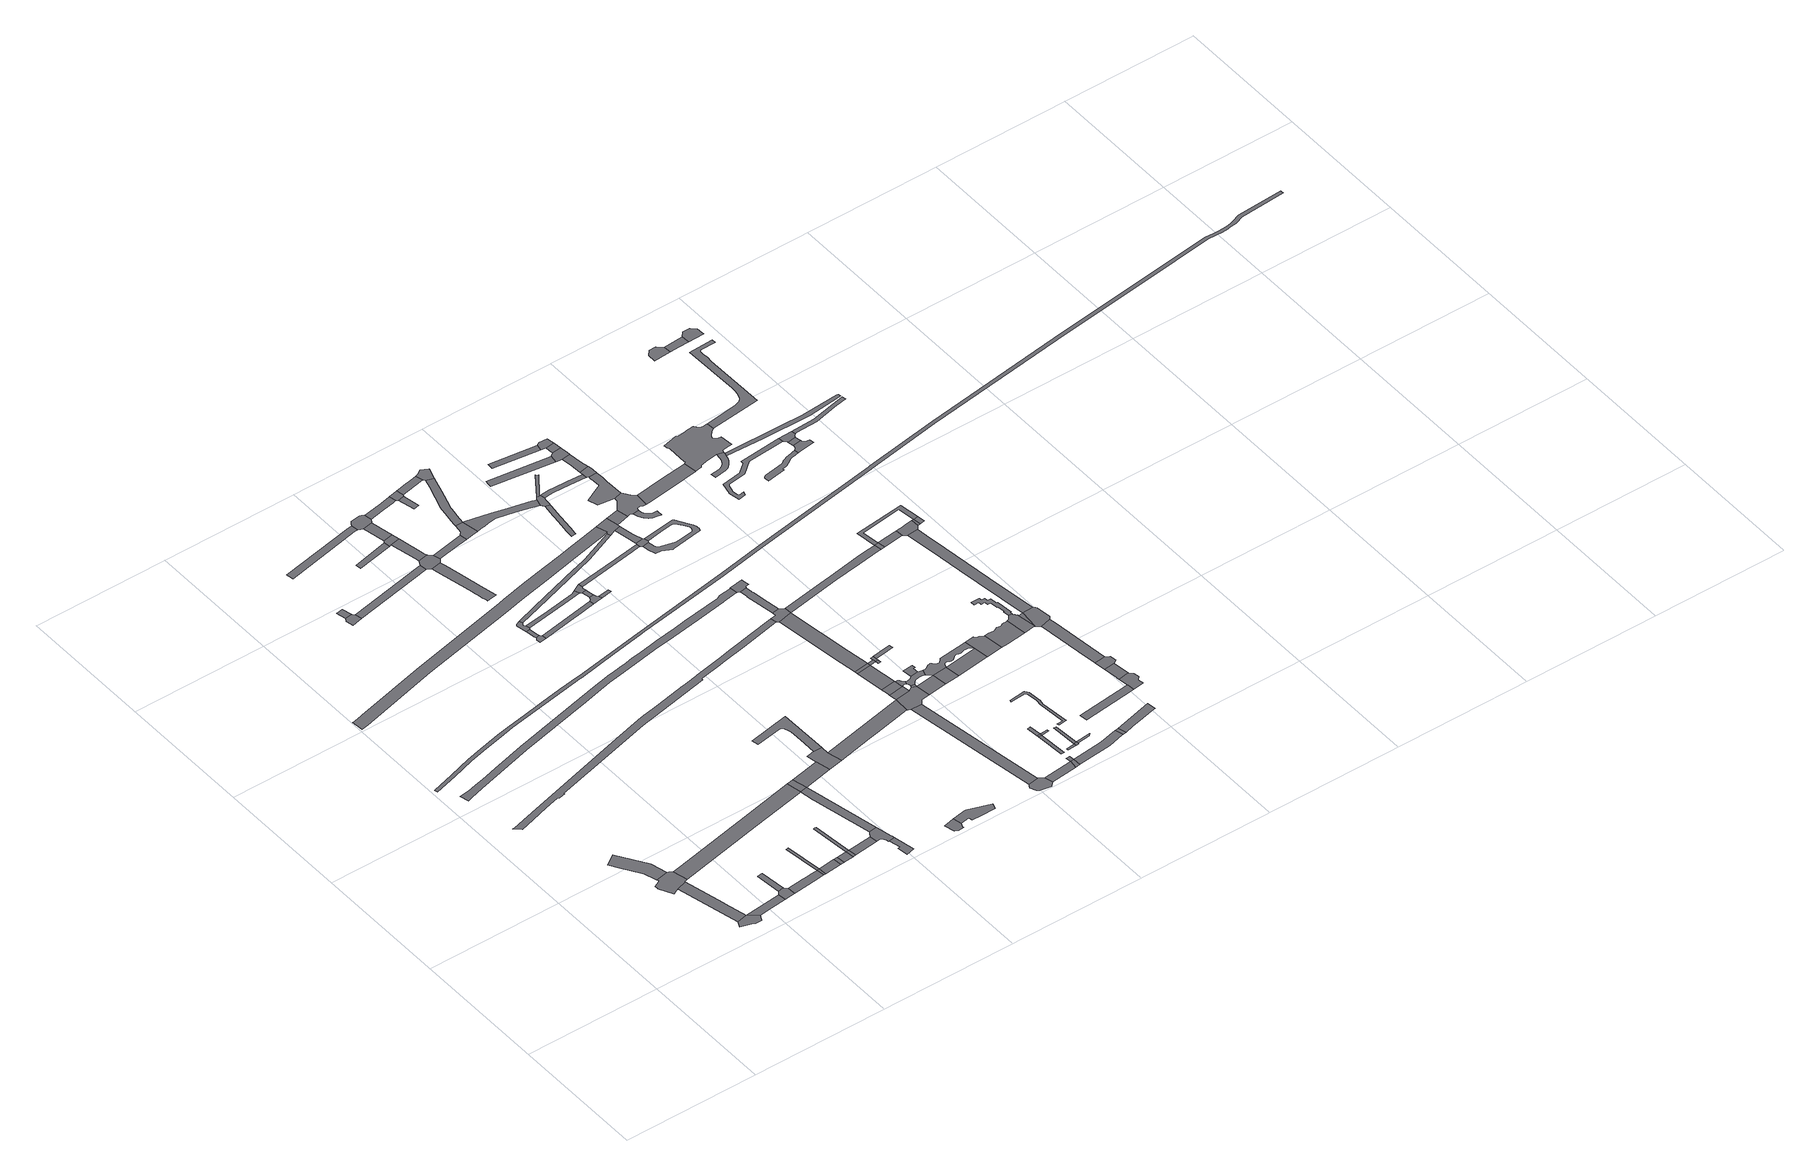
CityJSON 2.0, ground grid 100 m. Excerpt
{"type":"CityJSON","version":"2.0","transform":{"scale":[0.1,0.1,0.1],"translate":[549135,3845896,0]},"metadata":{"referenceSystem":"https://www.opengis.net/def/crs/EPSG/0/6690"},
"CityObjects":{
"road1":{"type":"Road","attributes":{"RoadStructureAttribute.sectionType":"1"},"geometry":[{"type":"MultiSurface","lod":"1","boundaries":[[[0,1,2,3,4,5,6]]]}]},
"road2":{"type":"Road","geometry":[{"type":"MultiSurface","lod":"1","boundaries":[[[7,8,6,5,9,10,11,12,13,14,15,16,17,18,19,20]]]}]},
"road3":{"type":"Road","geometry":[{"type":"MultiSurface","lod":"1","boundaries":[[[21,22,23,24,25,26,27,28,29]]]}]},
"road4":{"type":"Road","attributes":{"RoadStructureAttribute.sectionType":"1"},"geometry":[{"type":"MultiSurface","lod":"1","boundaries":[[[30,31,16,15,22,21]]]}]},
"road5":{"type":"Road","attributes":{"RoadStructureAttribute.sectionType":"1"},"geometry":[{"type":"MultiSurface","lod":"1","boundaries":[[[32,21,29,33,34]]]}]},
"road6":{"type":"Road","geometry":[{"type":"MultiSurface","lod":"1","boundaries":[[[35,36,32,34,37,38]]]}]},
"road7":{"type":"Road","geometry":[{"type":"MultiSurface","lod":"1","boundaries":[[[39,40,41,36,35]]]}]},
"road8":{"type":"Road","attributes":{"RoadStructureAttribute.sectionType":"1"},"geometry":[{"type":"MultiSurface","lod":"1","boundaries":[[[42,43,44,45,46,38,37,47,48]]]}]},
"road9":{"type":"Road","attributes":{"RoadStructureAttribute.sectionType":"1"},"geometry":[{"type":"MultiSurface","lod":"1","boundaries":[[[49,50,51,20,19,52,53,54]]]}]},
"road10":{"type":"Road","geometry":[{"type":"MultiSurface","lod":"1","boundaries":[[[55,42,48,56]]]}]},
"road11":{"type":"Road","attributes":{"RoadStructureAttribute.sectionType":"1"},"geometry":[{"type":"MultiSurface","lod":"1","boundaries":[[[57,58,59,42,55]]]}]},
"road12":{"type":"Road","attributes":{"RoadStructureAttribute.sectionType":"1"},"geometry":[{"type":"MultiSurface","lod":"1","boundaries":[[[60,55,56,61]]]}]},
"road13":{"type":"Road","geometry":[{"type":"MultiSurface","lod":"1","boundaries":[[[62,60,61,63]]]}]},
"road14":{"type":"Road","attributes":{"RoadStructureAttribute.sectionType":"1"},"geometry":[{"type":"MultiSurface","lod":"1","boundaries":[[[64,65,62,63,66,67]]]}]},
"road15":{"type":"Road","geometry":[{"type":"MultiSurface","lod":"1","boundaries":[[[68,69,70,71,72,73]]]}]},
"road16":{"type":"Road","attributes":{"RoadStructureAttribute.sectionType":"1"},"geometry":[{"type":"MultiSurface","lod":"1","boundaries":[[[74,75,69,68]]]}]},
"road17":{"type":"Road","geometry":[{"type":"MultiSurface","lod":"1","boundaries":[[[76,64,67,77]]]}]},
"road18":{"type":"Road","attributes":{"RoadStructureAttribute.sectionType":"1"},"geometry":[{"type":"MultiSurface","lod":"1","boundaries":[[[78,79,80,64,76]]]}]},
"road19":{"type":"Road","attributes":{"RoadStructureAttribute.sectionType":"1"},"geometry":[{"type":"MultiSurface","lod":"1","boundaries":[[[81,76,77,82]]]}]},
"road20":{"type":"Road","attributes":{"RoadStructureAttribute.sectionType":"1"},"geometry":[{"type":"MultiSurface","lod":"1","boundaries":[[[83,84,85,86,87,88,89,90,91,92,93,94,95,96,97,98,99,100,101,102,103,104,105,106,107,108,109,110,111,112,113,114,115,116,117,118,119,120,121,122]]]}]},
"road21":{"type":"Road","geometry":[{"type":"MultiSurface","lod":"1","boundaries":[[[123,124,125,126,127,128,81,82,129,130,131,132,133,134,135,136,137]]]}]},
"road22":{"type":"Road","attributes":{"RoadStructureAttribute.sectionType":"1"},"geometry":[{"type":"MultiSurface","lod":"1","boundaries":[[[137,136,138,139,140,141]]]}]},
"road23":{"type":"Road","attributes":{"RoadStructureAttribute.sectionType":"1"},"geometry":[{"type":"MultiSurface","lod":"1","boundaries":[[[142,143,144,145,146,147,148,149,150,151,152,153,154,155,156,157,158,159,160,161,162,163,164,165,166,167,168,169,170,171,172,173,174,175,176,177,178,179,180,181,182,183]]]}]},
"road24":{"type":"Road","attributes":{"RoadStructureAttribute.sectionType":"1"},"geometry":[{"type":"MultiSurface","lod":"1","boundaries":[[[184,54,185,186,126,125]]]}]},
"road25":{"type":"Road","attributes":{"RoadStructureAttribute.sectionType":"1"},"geometry":[{"type":"MultiSurface","lod":"1","boundaries":[[[187,73,72,188]]]}]},
"road26":{"type":"Road","geometry":[{"type":"MultiSurface","lod":"1","boundaries":[[[189,49,54,184]]]}]},
"road27":{"type":"Road","attributes":{"RoadStructureAttribute.sectionType":"1"},"geometry":[{"type":"MultiSurface","lod":"1","boundaries":[[[190,191,192,193,194,195]]]}]},
"road28":{"type":"Road","attributes":{"RoadStructureAttribute.sectionType":"1"},"geometry":[{"type":"MultiSurface","lod":"1","boundaries":[[[196,197,198,199,200,201,202,203,204,205,206,207,208,209,210,211,212,213,214,215,216,217,218]]]}]},
"road29":{"type":"Road","attributes":{"RoadStructureAttribute.sectionType":"1"},"geometry":[{"type":"MultiSurface","lod":"1","boundaries":[[[219,189,184,220]]]}]},
"road30":{"type":"Road","geometry":[{"type":"MultiSurface","lod":"1","boundaries":[[[221,222,223,224,225,226]]]}]},
"road31":{"type":"Road","attributes":{"RoadStructureAttribute.sectionType":"1"},"geometry":[{"type":"MultiSurface","lod":"1","boundaries":[[[227,228,229,230,222,221]]]}]},
"road32":{"type":"Road","attributes":{"RoadStructureAttribute.sectionType":"1"},"geometry":[{"type":"MultiSurface","lod":"1","boundaries":[[[231,232,233,234]]]}]},
"road33":{"type":"Road","geometry":[{"type":"MultiSurface","lod":"1","boundaries":[[[235,236,237,229,228,238,239,240,241,242]]]}]},
"road34":{"type":"Road","geometry":[{"type":"MultiSurface","lod":"1","boundaries":[[[243,244,245,246,247,248,249,250,251]]]}]},
"road35":{"type":"Road","attributes":{"RoadStructureAttribute.sectionType":"1"},"geometry":[{"type":"MultiSurface","lod":"1","boundaries":[[[252,253,254,255,256,257,258,259,260,261,262]]]}]},
"road36":{"type":"Road","geometry":[{"type":"MultiSurface","lod":"1","boundaries":[[[262,261,263,219,220,264,265]]]}]},
"road37":{"type":"Road","attributes":{"RoadStructureAttribute.sectionType":"1"},"geometry":[{"type":"MultiSurface","lod":"1","boundaries":[[[266,267,268,269,270,271,272,273,274,275,276,277,278,279,280,281,282,283,284,285]]]}]},
"road38":{"type":"Road","geometry":[{"type":"MultiSurface","lod":"1","boundaries":[[[286,287,187,188,288,289,285,284,290,291,292,293]]]}]},
"road39":{"type":"Road","attributes":{"RoadStructureAttribute.sectionType":"1"},"geometry":[{"type":"MultiSurface","lod":"1","boundaries":[[[294,295,296,297,298,287,286]]]}]},
"road40":{"type":"Road","geometry":[{"type":"MultiSurface","lod":"1","boundaries":[[[299,300,231,234,297,296]]]}]},
"road41":{"type":"Road","attributes":{"RoadStructureAttribute.sectionType":"1"},"geometry":[{"type":"MultiSurface","lod":"1","boundaries":[[[301,302,300,299]]]}]},
"road42":{"type":"Road","geometry":[{"type":"MultiSurface","lod":"1","boundaries":[[[303,304,305,306,307,308,190,195,302,301,309,310]]]}]},
"road43":{"type":"Road","attributes":{"RoadStructureAttribute.sectionType":"1"},"geometry":[{"type":"MultiSurface","lod":"1","boundaries":[[[311,312,226,225,313,314,315]]]}]},
"road44":{"type":"Road","attributes":{"RoadStructureAttribute.sectionType":"1"},"geometry":[{"type":"MultiSurface","lod":"1","boundaries":[[[316,317,243,251,318,319,320,321,322,323]]]}]},
"road45":{"type":"Road","attributes":{"RoadStructureAttribute.sectionType":"1"},"geometry":[{"type":"MultiSurface","lod":"1","boundaries":[[[324,325,326,239,238,327,328,329]]]}]},
"road46":{"type":"Road","attributes":{"RoadStructureAttribute.sectionType":"1"},"geometry":[{"type":"MultiSurface","lod":"1","boundaries":[[[330,331,332,293,292,333,334,335]]]}]},
"road47":{"type":"Road","attributes":{"RoadStructureAttribute.sectionType":"1"},"geometry":[{"type":"MultiSurface","lod":"1","boundaries":[[[336,337,310,309,338,339,340]]]}]},
"road48":{"type":"Road","attributes":{"RoadStructureAttribute.sectionType":"1"},"geometry":[{"type":"MultiSurface","lod":"1","boundaries":[[[341,265,264,342,343,344]]]}]},
"road49":{"type":"Road","geometry":[{"type":"MultiSurface","lod":"1","boundaries":[[[345,346,347,348,311,315,349,350]]]}]},
"road50":{"type":"Road","geometry":[{"type":"MultiSurface","lod":"1","boundaries":[[[351,352,324,329,353,354,355,356]]]}]},
"road51":{"type":"Road","attributes":{"RoadStructureAttribute.sectionType":"1"},"geometry":[{"type":"MultiSurface","lod":"1","boundaries":[[[357,354,353,358,347,346]]]}]},
"road52":{"type":"Road","attributes":{"RoadStructureAttribute.sectionType":"1"},"geometry":[{"type":"MultiSurface","lod":"1","boundaries":[[[359,360,361,362,363,235,242,364,365,366,367,368]]]}]},
"road53":{"type":"Road","geometry":[{"type":"MultiSurface","lod":"1","boundaries":[[[369,370,330,335,371,372,373,374]]]}]},
"road54":{"type":"Road","geometry":[{"type":"MultiSurface","lod":"1","boundaries":[[[375,376,377,378]]]}]},
"road55":{"type":"Road","geometry":[{"type":"MultiSurface","lod":"1","boundaries":[[[379,380,381,336,340,378,377,382]]]}]},
"road56":{"type":"Road","geometry":[{"type":"MultiSurface","lod":"1","boundaries":[[[383,384,350,349]]]}]},
"road57":{"type":"Road","attributes":{"RoadStructureAttribute.sectionType":"1"},"geometry":[{"type":"MultiSurface","lod":"1","boundaries":[[[385,386,387,388,379,382,389,390]]]}]},
"road58":{"type":"Road","attributes":{"RoadStructureAttribute.sectionType":"1"},"geometry":[{"type":"MultiSurface","lod":"1","boundaries":[[[391,392,393,394,395,396,397,369,374,398,399,400,401,402,403,404,405,406]]]}]},
"road59":{"type":"Road","geometry":[{"type":"MultiSurface","lod":"1","boundaries":[[[407,408,409,410,411,412,413,414,415,416,417,418,419]]]}]},
"road60":{"type":"Road","attributes":{"RoadStructureAttribute.sectionType":"1"},"geometry":[{"type":"MultiSurface","lod":"1","boundaries":[[[420,421,410,409,422]]]}]},
"road61":{"type":"Road","attributes":{"RoadStructureAttribute.sectionType":"1"},"geometry":[{"type":"MultiSurface","lod":"1","boundaries":[[[423,424,351,356,425,426]]]}]},
"road62":{"type":"Road","attributes":{"RoadStructureAttribute.sectionType":"1"},"geometry":[{"type":"MultiSurface","lod":"1","boundaries":[[[427,428,429,430,431,432,433,434,374,373,435,436,437,438,439,440,441,442]]]}]},
"road63":{"type":"Road","geometry":[{"type":"MultiSurface","lod":"1","boundaries":[[[443,444,385,390,391,406,445]]]}]},
"road64":{"type":"Road","attributes":{"RoadStructureAttribute.sectionType":"1"},"geometry":[{"type":"MultiSurface","lod":"1","boundaries":[[[446,419,418,447]]]}]},
"road65":{"type":"Road","attributes":{"RoadStructureAttribute.sectionType":"1"},"geometry":[{"type":"MultiSurface","lod":"1","boundaries":[[[448,449,450,451,452]]]}]},
"road66":{"type":"Road","geometry":[{"type":"MultiSurface","lod":"1","boundaries":[[[453,454,455,449,448,456]]]}]},
"road67":{"type":"Road","geometry":[{"type":"MultiSurface","lod":"1","boundaries":[[[457,458,459,452,451,341,344,460,420,422,461,462,463,464,465]]]}]},
"road68":{"type":"Road","attributes":{"RoadStructureAttribute.sectionType":"1"},"geometry":[{"type":"MultiSurface","lod":"1","boundaries":[[[466,467,468,454,453]]]}]},
"road69":{"type":"Road","geometry":[{"type":"MultiSurface","lod":"1","boundaries":[[[469,470,467,466]]]}]},
"road70":{"type":"Road","attributes":{"RoadStructureAttribute.sectionType":"1"},"geometry":[{"type":"MultiSurface","lod":"1","boundaries":[[[471,472,473,474,475,476,477,478,479,480,481,482,483,484,485]]]}]},
"road71":{"type":"Road","geometry":[{"type":"MultiSurface","lod":"1","boundaries":[[[486,487,488,489,490,491,492,453,456,493,494,495,496,497]]]}]},
"road72":{"type":"Road","geometry":[{"type":"MultiSurface","lod":"1","boundaries":[[[498,499,500,457,465,501,502]]]}]},
"road73":{"type":"Road","attributes":{"RoadStructureAttribute.sectionType":"1"},"geometry":[{"type":"MultiSurface","lod":"1","boundaries":[[[503,504,505,506,507,508,470,469]]]}]},
"road74":{"type":"Road","geometry":[{"type":"MultiSurface","lod":"1","boundaries":[[[509,446,447,510]]]}]},
"road75":{"type":"Road","attributes":{"RoadStructureAttribute.sectionType":"1"},"geometry":[{"type":"MultiSurface","lod":"1","boundaries":[[[511,512,446,509]]]}]},
"road76":{"type":"Road","geometry":[{"type":"MultiSurface","lod":"1","boundaries":[[[513,469,466,514,515]]]}]},
"road77":{"type":"Road","geometry":[{"type":"MultiSurface","lod":"1","boundaries":[[[516,517,442,441,518,519,471,485,520,521,522,523,524,525,526,527]]]}]},
"road78":{"type":"Road","geometry":[{"type":"MultiSurface","lod":"1","boundaries":[[[528,529,530,83,122,505,504,531]]]}]},
"road79":{"type":"Road","geometry":[{"type":"MultiSurface","lod":"1","boundaries":[[[532,533,534,515]]]}]},
"road80":{"type":"Road","attributes":{"RoadStructureAttribute.sectionType":"1"},"geometry":[{"type":"MultiSurface","lod":"1","boundaries":[[[535,536,537,538]]]}]},
"road81":{"type":"Road","geometry":[{"type":"MultiSurface","lod":"1","boundaries":[[[539,540,513,515,534,541]]]}]},
"road82":{"type":"Road","geometry":[{"type":"MultiSurface","lod":"1","boundaries":[[[542,543,544,545,546,547,548,549,550,497,496,551,552,553,554,555,556,498,502,557,558,559,560,561,562,563,564,565,566,567,568,569,570]]]}]},
"road83":{"type":"Road","attributes":{"RoadStructureAttribute.sectionType":"1"},"geometry":[{"type":"MultiSurface","lod":"1","boundaries":[[[571,572,465,464,573]]]}]},
"road84":{"type":"Road","geometry":[{"type":"MultiSurface","lod":"1","boundaries":[[[574,575,538,537]]]}]},
"road85":{"type":"Road","attributes":{"RoadStructureAttribute.sectionType":"1"},"geometry":[{"type":"MultiSurface","lod":"1","boundaries":[[[576,577,578,579,580,581,582,583,529,528]]]}]},
"road86":{"type":"Road","geometry":[{"type":"MultiSurface","lod":"1","boundaries":[[[584,196,218,359,368,585,586,587]]]}]},
"road87":{"type":"Road","geometry":[{"type":"MultiSurface","lod":"1","boundaries":[[[588,589,423,426,590,591,592,593]]]}]},
"road88":{"type":"Road","attributes":{"RoadStructureAttribute.sectionType":"1"},"geometry":[{"type":"MultiSurface","lod":"1","boundaries":[[[594,595,575,574]]]}]},
"road89":{"type":"Road","geometry":[{"type":"MultiSurface","lod":"1","boundaries":[[[596,597,598,599,544,543]]]}]},
"road90":{"type":"Road","attributes":{"RoadStructureAttribute.sectionType":"1"},"geometry":[{"type":"MultiSurface","lod":"1","boundaries":[[[600,586,585,601,589,588]]]}]},
"road91":{"type":"Road","geometry":[{"type":"MultiSurface","lod":"1","boundaries":[[[602,603,604,605]]]}]},
"road92":{"type":"Road","geometry":[{"type":"MultiSurface","lod":"1","boundaries":[[[606,607,142,183,608,609,581,580,610,611,612]]]}]},
"road93":{"type":"Road","geometry":[{"type":"MultiSurface","lod":"1","boundaries":[[[613,614,574,537]]]}]},
"road94":{"type":"Road","geometry":[{"type":"MultiSurface","lod":"1","boundaries":[[[615,616,617,618,516,527]]]}]},
"road95":{"type":"Road","geometry":[{"type":"MultiSurface","lod":"1","boundaries":[[[619,620,621,622,623,624,539,541]]]}]},
"road96":{"type":"Road","geometry":[{"type":"MultiSurface","lod":"1","boundaries":[[[625,602,605,626,627]]]}]},
"road97":{"type":"Road","geometry":[{"type":"MultiSurface","lod":"1","boundaries":[[[628,629,602,625]]]}]},
"road98":{"type":"Road","attributes":{"RoadStructureAttribute.sectionType":"1"},"geometry":[{"type":"MultiSurface","lod":"1","boundaries":[[[630,631,632,633,634]]]}]},
"road99":{"type":"Road","geometry":[{"type":"MultiSurface","lod":"1","boundaries":[[[635,584,587,636]]]}]},
"road100":{"type":"Road","geometry":[{"type":"MultiSurface","lod":"1","boundaries":[[[637,638,639,572,571,573,640]]]}]},
"road101":{"type":"Road","attributes":{"RoadStructureAttribute.sectionType":"1"},"geometry":[{"type":"MultiSurface","lod":"1","boundaries":[[[641,642,509,510,643,644,645]]]}]},
"road102":{"type":"Road","geometry":[{"type":"MultiSurface","lod":"1","boundaries":[[[646,647,625,627]]]}]},
"road103":{"type":"Road","attributes":{"RoadStructureAttribute.sectionType":"1"},"geometry":[{"type":"MultiSurface","lod":"1","boundaries":[[[648,649,650,651,652,653,525,524,654,655,656,657,658]]]}]},
"road104":{"type":"Road","attributes":{"RoadStructureAttribute.sectionType":"1"},"geometry":[{"type":"MultiSurface","lod":"1","boundaries":[[[659,660,661,662,663,664,665,666,667,668,669,670,671,672,673,593,592,674,675,676,677,678,679,680,681,682,683,684,685,686,687,688,591,590]]]}]},
"road105":{"type":"Road","geometry":[{"type":"MultiSurface","lod":"1","boundaries":[[[689,690,691,692,693,694,695,696,697,698,699,700,701,702]]]}]},
"road106":{"type":"Road","attributes":{"RoadStructureAttribute.sectionType":"1"},"geometry":[{"type":"MultiSurface","lod":"1","boundaries":[[[703,704,705,706,707]]]}]},
"road107":{"type":"Road","attributes":{"RoadStructureAttribute.sectionType":"1"},"geometry":[{"type":"MultiSurface","lod":"1","boundaries":[[[708,709,710,711,712,713,714,715,716,717,718,719,720,721,722,723,724,725,726,727,728,729,730,731,732,733,734,735,736,570,569,737,738,739,572,639,740,741,742,743,744,745,746,747,748,749,750,751,752,753,754,755,756,757,758,759,760,761,762,763,764,765,766,767,768,769,770,771,772,773,774,775,776,777]]]}]},
"road108":{"type":"Road","geometry":[{"type":"MultiSurface","lod":"1","boundaries":[[[778,779,780,781,782,783,784,785,786,787,788,789,790]]]}]},
"road109":{"type":"Road","attributes":{"RoadStructureAttribute.sectionType":"1"},"geometry":[{"type":"MultiSurface","lod":"1","boundaries":[[[791,792,793,794,795,796,797,798,799,800,801,802,803,804]]]}]},
"road110":{"type":"Road","geometry":[{"type":"MultiSurface","lod":"1","boundaries":[[[805,806,790,789,807,808,635,636,809,804,803,810,811,812,813,814]]]}]},
"road111":{"type":"Road","attributes":{"RoadStructureAttribute.sectionType":"1"},"geometry":[{"type":"MultiSurface","lod":"1","boundaries":[[[777,815,639,638,637,640,816]]]}]},
"road112":{"type":"Road","geometry":[{"type":"MultiSurface","lod":"1","boundaries":[[[817,641,645,818,819]]]}]},
"road113":{"type":"Road","geometry":[{"type":"MultiSurface","lod":"1","boundaries":[[[820,821,822,823,658,657,824,825,826,827,781,780]]]}]},
"road114":{"type":"Road","attributes":{"RoadStructureAttribute.sectionType":"1"},"geometry":[{"type":"MultiSurface","lod":"1","boundaries":[[[828,829,830,831,822,821]]]}]},
"road115":{"type":"Road","geometry":[{"type":"MultiSurface","lod":"1","boundaries":[[[832,833,834,634,633,830,829]]]}]},
"road116":{"type":"Road","geometry":[{"type":"MultiSurface","lod":"1","boundaries":[[[835,707,706,836,837,838]]]}]},
"road117":{"type":"Road","attributes":{"RoadStructureAttribute.sectionType":"1"},"geometry":[{"type":"MultiSurface","lod":"1","boundaries":[[[837,836,839,834,833]]]}]},
"road118":{"type":"Road","attributes":{"RoadStructureAttribute.sectionType":"1"},"geometry":[{"type":"MultiSurface","lod":"1","boundaries":[[[840,841,842,843,844,845,531,504,846,847,848,849,850]]]}]},
"road119":{"type":"Road","geometry":[{"type":"MultiSurface","lod":"1","boundaries":[[[851,852,853,854,855,708,777,816,856,857]]]}]},
"road120":{"type":"Road","attributes":{"RoadStructureAttribute.sectionType":"1"},"geometry":[{"type":"MultiSurface","lod":"1","boundaries":[[[858,817,819,859,860,861,862]]]}]},
"road121":{"type":"Road","attributes":{"RoadStructureAttribute.sectionType":"1"},"geometry":[{"type":"MultiSurface","lod":"1","boundaries":[[[863,864,865,866,867,868,869]]]}]},
"road122":{"type":"Road","attributes":{"RoadStructureAttribute.sectionType":"7"},"geometry":[{"type":"MultiSurface","lod":"1","boundaries":[[[870,871,814,813,872,873,874,875]]]}]},
"road123":{"type":"Road","attributes":{"RoadStructureAttribute.sectionType":"1"},"geometry":[{"type":"MultiSurface","lod":"1","boundaries":[[[876,877,878,879,880,881,882,883,884,885,886,887,857,856,888,889,890]]]}]},
"road124":{"type":"Road","geometry":[{"type":"MultiSurface","lod":"1","boundaries":[[[891,892,863,869,893,894,895,896]]]}]},
"road125":{"type":"Road","attributes":{"RoadStructureAttribute.sectionType":"1"},"geometry":[{"type":"MultiSurface","lod":"1","boundaries":[[[897,898,899,900,892,891]]]}]},
"road126":{"type":"Road","geometry":[{"type":"MultiSurface","lod":"1","boundaries":[[[901,902,903,904,905,906,907,890,889,908,909]]]}]},
"road127":{"type":"Road","attributes":{"RoadStructureAttribute.sectionType":"1"},"geometry":[{"type":"MultiSurface","lod":"1","boundaries":[[[910,911,912,913,914,915,916,917,918,919,920,921,922,923,924,925,926,927,928,929,906,905]]]}]},
"road128":{"type":"Road","geometry":[{"type":"MultiSurface","lod":"1","boundaries":[[[930,931,932,899,898,933,934]]]}]},
"road129":{"type":"Road","attributes":{"RoadStructureAttribute.sectionType":"1"},"geometry":[{"type":"MultiSurface","lod":"1","boundaries":[[[935,909,908]]]}]},
"road130":{"type":"Road","attributes":{"RoadStructureAttribute.sectionType":"1"},"geometry":[{"type":"MultiSurface","lod":"1","boundaries":[[[936,937,938,939,932,931]]]}]},
"road131":{"type":"Road","geometry":[{"type":"MultiSurface","lod":"1","boundaries":[[[940,840,850,941]]]}]},
"road132":{"type":"Road","attributes":{"RoadStructureAttribute.sectionType":"1"},"geometry":[{"type":"MultiSurface","lod":"1","boundaries":[[[942,943,944,945,946,947,948,949,950,951,952,953,954,955,956,957]]]}]},
"road133":{"type":"Road","geometry":[{"type":"MultiSurface","lod":"1","boundaries":[[[958,959,935,908,960,961,938,937,962,963]]]}]},
"road134":{"type":"Road","attributes":{"RoadStructureAttribute.sectionType":"1"},"geometry":[{"type":"MultiSurface","lod":"1","boundaries":[[[964,965,966,967,940,941,968]]]}]},
"road135":{"type":"Road","geometry":[{"type":"MultiSurface","lod":"1","boundaries":[[[969,970,971,972,973,974,975,976,977,978,979,980,981,982,983,870,875,984,985,986,987,988,989,990,942,957,991,992,993,994,995,996,997,998,999,1000,1001,1002,1003,1004,1005]]]}]},
"road136":{"type":"Road","geometry":[{"type":"MultiSurface","lod":"1","boundaries":[[[1006,1007,1008,1009,1010,1011,1012,1013,1014,1015,1016,1017,1018,1019,1020,1021,1022,1023,1024,1025]]]}]},
"road137":{"type":"Road","attributes":{"RoadStructureAttribute.sectionType":"1"},"geometry":[{"type":"MultiSurface","lod":"1","boundaries":[[[1026,1027,1028,1029,1030,1031,1032,1033,935,959]]]}]},
"road138":{"type":"Road","attributes":{"RoadStructureAttribute.sectionType":"1"},"geometry":[{"type":"MultiSurface","lod":"1","boundaries":[[[1034,1035,840,940,1036,1037,1038,1039]]]}]},
"road139":{"type":"Road","geometry":[{"type":"MultiSurface","lod":"1","boundaries":[[[1040,1041,1042,1043,1044,964,968,1045,1030,1029,1046,1047]]]}]},
"road140":{"type":"Road","attributes":{"RoadStructureAttribute.sectionType":"1"},"geometry":[{"type":"MultiSurface","lod":"1","boundaries":[[[1048,1049,1050,1051,1052,1053,1054,1055,1056,1057,1058,1059,1060,1061,1062,1063,1064,1065,1066,1067,1068,1069,1070]]]}]},
"road141":{"type":"Road","attributes":{"RoadStructureAttribute.sectionType":"1"},"geometry":[{"type":"MultiSurface","lod":"1","boundaries":[[[1038,1040,1047,1071,1072]]]}]},
"road142":{"type":"Road","attributes":{"RoadStructureAttribute.sectionType":"1"},"geometry":[{"type":"MultiSurface","lod":"1","boundaries":[[[1073,1074,1075,1076,1077,1078,1079,1080,1081,1082,1083,1084,1085,1086,1087,1088,1089,1090,1091,1092,1093,1094,1095,1096,1097,1098,1099,1100,1101,1102,1103,1104,1105,1106,1107,1108,1109,1110,1111,1112,1113,1114,1115,1116,1117,1118,1119,1120,1121,1122,1123,1124,1125,1126,1127,1128,1129,1130,1131,1132,1133,1134]]]}]},
"road143":{"type":"Road","geometry":[{"type":"MultiSurface","lod":"1","boundaries":[[[1039,1038,1072,1135]]]}]},
"road144":{"type":"Road","attributes":{"RoadStructureAttribute.sectionType":"1"},"geometry":[{"type":"MultiSurface","lod":"1","boundaries":[[[1136,1137,1138,1139]]]}]},
"road145":{"type":"Road","geometry":[{"type":"MultiSurface","lod":"1","boundaries":[[[1140,1141,1142,1143,1139,1138,1144,1145,1146,1147,1048,1070,1148,1149,1150]]]}]},
"road146":{"type":"Road","geometry":[{"type":"MultiSurface","lod":"1","boundaries":[[[1151,1152,1006,1025,1153,1154,1137,1136,1155,1156]]]}]},
"road147":{"type":"Road","attributes":{"RoadStructureAttribute.sectionType":"1"},"geometry":[{"type":"MultiSurface","lod":"1","boundaries":[[[1157,1158,1159,1160,1161,956,955,1162,1163,1164,1165,1166]]]}]},
"road148":{"type":"Road","attributes":{"RoadStructureAttribute.sectionType":"1"},"geometry":[{"type":"MultiSurface","lod":"1","boundaries":[[[1167,1168,1169,1170,1171,1172,1173,1174,1175,1176,1177,1178,1179,1180,1181,1005,1004]]]}]},
"road149":{"type":"Road","geometry":[{"type":"MultiSurface","lod":"1","boundaries":[[[1182,1183,1184,1185,1186,1187]]]}]},
"road150":{"type":"Road","attributes":{"RoadStructureAttribute.sectionType":"1"},"geometry":[{"type":"MultiSurface","lod":"1","boundaries":[[[1188,1189,1190,1151,1156,1191,1192,1193,1194]]]}]},
"road151":{"type":"Road","attributes":{"RoadStructureAttribute.sectionType":"1"},"geometry":[{"type":"MultiSurface","lod":"1","boundaries":[[[1195,1186,1185,1196,1197]]]}]},
"road152":{"type":"Road","geometry":[{"type":"MultiSurface","lod":"1","boundaries":[[[1198,1195,1197,1199,1200,1201]]]}]}
},
"vertices":[
[674,944,0],[540,1151,0],[457,1097,0],[499,1033,0],[587,895,0],[612,802,0],[707,821,0],
[737,804,0],[721,813,0],[620,786,0],[606,778,0],[571,759,0],[571,738,0],[571,731,0],[624,635,0],[665,657,0],[741,681,0],[741,682,0],[739,687,0],[765,692,0],[742,800,0],
[854,205,0],[777,187,0],[776,186,0],[757,145,0],[832,120,0],[856,112,0],[856,111,0],[902,112,0],[924,153,0],
[815,370,0],[810,388,0],
[1130,236,0],[1021,164,0],[1136,176,0],
[1189,267,0],[1148,259,0],[1217,185,0],[1211,245,0],
[1168,455,0],[1148,454,0],[1129,451,0],
[1455,272,0],[1443,271,0],[1407,267,0],[1369,263,0],[1339,260,0],[1408,205,0],[1461,211,0],
[1794,1018,0],[1400,935,0],[815,815,0],[1401,824,0],[1804,906,0],[1816,908,0],
[1472,274,0],[1479,213,0],
[1439,544,0],[1430,543,0],[1422,542,0],
[1599,288,0],[1605,226,0],
[1626,290,0],[1633,229,0],
[1702,298,0],[1693,297,0],[1639,230,0],[1708,237,0],
[611,3902,0],[559,3894,0],[547,3870,0],[558,3817,0],[640,3834,0],[629,3887,0],
[596,3975,0],[544,3965,0],
[1724,301,0],[1731,240,0],
[1691,591,0],[1681,591,0],[1671,590,0],
[1905,320,0],[1911,260,0],
[2645,2298,0],[2457,2259,0],[2334,2234,0],[2262,2219,0],[2188,2204,0],[2115,2189,0],[2020,2170,0],[1968,2159,0],[1958,2158,0],[1861,2137,0],[1833,2132,0],[1613,2088,0],[1575,2080,0],[1477,2061,0],[1426,2050,0],[1389,2040,0],[1210,1991,0],[855,1895,0],[422,1778,0],[298,1744,0],[211,1721,0],[194,1717,0],[241,1677,0],[347,1709,0],[478,1746,0],[592,1779,0],[601,1771,0],[647,1783,0],[647,1790,0],[1079,1902,0],[1390,1983,0],[1440,1995,0],[1515,2010,0],[1965,2103,0],[1968,2113,0],[1978,2116,0],[2137,2148,0],[2166,2154,0],[2362,2193,0],[2654,2254,0],
[2016,245,0],[2013,245,0],[1987,366,0],[1928,356,0],[1919,342,0],[1912,330,0],[1937,263,0],[1946,260,0],[1954,254,0],[1961,248,0],[1963,245,0],[1964,243,0],[1968,215,0],[1975,216,0],[2020,225,0],
[1994,130,0],[1975,128,0],[1988,51,0],[2050,64,0],
[2618,2672,0],[2527,2660,0],[2500,2647,0],[2307,2617,0],[2210,2602,0],[2124,2588,0],[1957,2563,0],[1902,2554,0],[1823,2541,0],[1744,2527,0],[1687,2517,0],[1629,2507,0],[1582,2498,0],[1566,2496,0],[1539,2491,0],[1501,2483,0],[1450,2472,0],[1385,2457,0],[1259,2427,0],[698,2297,0],[449,2230,0],[327,2198,0],[260,2181,0],[222,2172,0],[199,2167,0],[160,2160,0],[119,2155,0],[137,2092,0],[174,2103,0],[275,2132,0],[709,2249,0],[1270,2378,0],[1386,2405,0],[1496,2431,0],[1621,2455,0],[1721,2472,0],[1906,2504,0],[2066,2528,0],[2281,2561,0],[2509,2597,0],[2532,2604,0],[2627,2620,0],
[1870,920,0],[1834,805,0],[1835,798,0],
[1225,4008,0],[1233,3953,0],
[1847,1029,0],
[1112,4556,0],[1085,4552,0],[516,4438,0],[527,4385,0],[1095,4500,0],[1119,4503,0],
[2304,3629,0],[2177,3601,0],[2050,3574,0],[1957,3553,0],[1820,3525,0],[1618,3482,0],[1443,3441,0],[1376,3424,0],[652,3260,0],[99,3121,0],[54,3109,0],[12,3103,0],[8,3102,0],[17,3014,0],[72,3029,0],[672,3180,0],[1376,3335,0],[1533,3371,0],[1761,3421,0],[2034,3480,0],[2246,3526,0],[2282,3533,0],[2331,3548,0],
[2063,1074,0],[2086,966,0],
[1414,3044,0],[1387,3033,0],[1376,3019,0],[1380,2987,0],[1432,2996,0],[1426,3028,0],
[1411,3059,0],[1402,3122,0],[1373,3117,0],[1384,3052,0],
[1174,4305,0],[910,4247,0],[918,4207,0],[1183,4262,0],
[1396,3221,0],[1366,3211,0],[1360,3199,0],[1411,3134,0],[1402,3162,0],[1392,3171,0],[1393,3185,0],[1404,3196,0],
[2412,137,0],[2333,119,0],[2349,48,0],[2352,46,0],[2353,45,0],[2374,33,0],[2415,37,0],[2414,51,0],[2426,76,0],
[2167,1525,0],[1867,1468,0],[1875,1418,0],[2062,1452,0],[2080,1447,0],[2093,1432,0],[2103,1410,0],[2108,1390,0],[2109,1295,0],[2110,1160,0],[2170,1161,0],
[2048,1147,0],[2194,988,0],[2171,1097,0],
[1269,3914,0],[1273,3894,0],[1326,3642,0],[1337,3587,0],[1340,3572,0],[1348,3535,0],[1355,3502,0],[1356,3496,0],[1357,3492,0],[1375,3495,0],[1432,3504,0],[1431,3512,0],[1419,3567,0],[1407,3623,0],[1401,3651,0],[1397,3671,0],[1372,3786,0],[1347,3910,0],[1339,3950,0],[1265,3935,0],
[1316,4056,0],[1245,4041,0],[1250,3944,0],[1262,3937,0],[1341,3952,0],[1349,3963,0],[1360,3978,0],[1344,4031,0],
[1311,4075,0],[1308,4090,0],[1270,4280,0],[1199,4265,0],[1238,4075,0],
[1259,4335,0],[1187,4321,0],
[1225,4500,0],[1154,4485,0],
[1220,4592,0],[1211,4597,0],[1207,4599,0],[1134,4587,0],[1132,4584,0],[1124,4573,0],[1242,4527,0],[1235,4582,0],
[1854,3105,0],[1673,3072,0],[1698,3042,0],[1704,3043,0],[1860,3070,0],
[2525,156,0],[2512,159,0],[2496,89,0],[2497,80,0],[2499,60,0],[2572,59,0],[2677,58,0],[2691,101,0],
[1837,3239,0],[1811,3225,0],[1598,3192,0],[1612,3166,0],[1759,3189,0],[1855,3205,0],
[1591,4075,0],[1498,4059,0],[1370,4034,0],[1370,3980,0],[1492,4003,0],[1600,4023,0],
[1459,4628,0],[1364,4606,0],[1364,4552,0],[1446,4569,0],[1471,4574,0],
[2805,1229,0],[2457,1044,0],[2531,1059,0],[2796,1115,0],
[1913,3123,0],[1910,3139,0],[1876,3132,0],[1869,3112,0],[1933,3083,0],[1928,3108,0],
[1895,3269,0],[1890,3268,0],[1866,3196,0],[1898,3203,0],[1894,3226,0],[1900,3239,0],
[1905,3164,0],[1872,3159,0],
[2320,3534,0],[2066,3434,0],[1985,3409,0],[1960,3401,0],[1556,3272,0],[1568,3248,0],[1977,3377,0],[1993,3382,0],[2087,3412,0],[2329,3514,0],
[1623,4165,0],[1613,4100,0],[1636,4030,0],[1655,4033,0],[1699,4041,0],[1677,4164,0],
[1513,4443,0],[1558,4454,0],[1532,4576,0],[1484,4565,0],
[1530,4642,0],[1502,4637,0],[1488,4634,0],[1540,4588,0],
[2017,3097,0],[2011,3121,0],
[1705,4679,0],[1662,4670,0],[1594,4655,0],[1548,4646,0],[1580,4596,0],[1717,4625,0],
[1732,4610,0],[1712,4547,0],[1650,4352,0],[1645,4336,0],[1645,4331,0],[1645,4324,0],[1625,4186,0],[1680,4195,0],[1686,4236,0],[1692,4273,0],[1697,4303,0],[1699,4318,0],[1702,4326,0],[1704,4334,0],[1748,4471,0],[1785,4593,0],
[3079,105,0],[3060,120,0],[3056,122,0],[2980,110,0],[2973,98,0],[2962,80,0],[2981,35,0],[2998,22,0],[3078,9,0],[3080,10,0],[3097,27,0],[3109,39,0],[3092,96,0],
[2824,1105,0],[2824,1103,0],[2904,1101,0],
[2404,3348,0],[2217,3319,0],[2341,3310,0],[2410,3321,0],
[2147,4055,0],[2137,4058,0],[2062,4077,0],[2030,4085,0],[2008,4090,0],[1870,4124,0],[1806,4137,0],[1690,4162,0],[1746,4049,0],[1763,4052,0],[1794,4058,0],[1860,4070,0],[1997,4038,0],[2055,4023,0],[2152,3999,0],[2165,4051,0],
[1763,4708,0],[1725,4683,0],[1813,4684,0],
[3314,120,0],[3304,60,0],
[2909,1303,0],[2797,1289,0],[2804,1239,0],[2805,1231,0],[2917,1245,0],
[2899,1370,0],[2788,1356,0],[2796,1302,0],[2908,1308,0],
[2948,1266,0],[2941,1260,0],[2931,1253,0],[2808,1111,0],[2904,1102,0],[2922,1126,0],[2928,1134,0],[2994,1142,0],[2980,1253,0],
[2870,1582,0],[2761,1567,0],[2767,1519,0],
[2867,1604,0],[2758,1589,0],
[2170,3969,0],[2157,3871,0],[2156,3861,0],[2145,3774,0],[2137,3712,0],[2130,3655,0],[2130,3650,0],[2148,3653,0],[2167,3655,0],[2168,3666,0],[2174,3715,0],[2182,3780,0],[2195,3884,0],[2198,3905,0],[2205,3964,0],
[2947,1332,0],[2942,1336,0],[2938,1341,0],[2927,1359,0],[2922,1364,0],[2919,1366,0],[2913,1368,0],[2924,1312,0],[2930,1313,0],[2936,1312,0],[2942,1310,0],[2951,1329,0],
[2954,1279,0],[2953,1274,0],[2951,1270,0],[2981,1265,0],[2983,1275,0],
[2844,1770,0],[2776,2265,0],[2671,2242,0],[2690,2093,0],[2694,2067,0],[2734,1769,0],
[3339,123,0],[3341,64,0],
[3335,162,0],[3310,161,0],
[2915,1610,0],[2901,1586,0],[2918,1588,0],
[2180,4072,0],[2173,4062,0],[2162,3983,0],[2169,3971,0],[2207,3976,0],[2208,3985,0],[2211,4011,0],[2214,4033,0],[2214,4035,0],[2210,4071,0],[2204,4070,0],[2199,4067,0],
[2738,2340,0],[2685,2332,0],[2688,2306,0],[2772,2319,0],
[2921,1566,0],[2942,1568,0],[2939,1591,0],
[3310,212,0],[3332,214,0],[3317,422,0],[3294,421,0],
[2933,1635,0],[2912,1632,0],[2937,1607,0],
[3080,1351,0],[3068,1356,0],[3009,1344,0],[2991,1334,0],[2985,1331,0],[2976,1328,0],[2967,1327,0],[2961,1327,0],[2955,1328,0],[2946,1307,0],[2949,1304,0],[2950,1302,0],[2953,1297,0],[2954,1291,0],[2955,1285,0],[2986,1282,0],[2990,1286,0],[2996,1293,0],[3004,1299,0],[3015,1305,0],[3018,1306,0],[3030,1309,0],[3042,1311,0],[3057,1311,0],[3062,1310,0],[3075,1308,0],[3083,1305,0],[3086,1304,0],[3098,1346,0],
[3127,1240,0],[3124,1270,0],[3137,1160,0],
[3317,437,0],[3293,435,0],
[2726,2434,0],[2708,2558,0],[2705,2561,0],[2703,2574,0],[2697,2615,0],[2648,2606,0],[2656,2550,0],[2653,2547,0],
[2404,3651,0],[2377,3535,0],[2424,3543,0],[2423,3564,0],
[2465,3366,0],[2411,3358,0],[2424,3311,0],[2474,3319,0],[2483,3331,0],[2474,3359,0],
[3309,527,0],[3286,522,0],
[3063,1395,0],[3078,1396,0],[3075,1423,0],[3001,1416,0],
[2445,3443,0],[2395,3432,0],
[3429,236,0],[3364,230,0],[3364,215,0],[3430,220,0],
[2721,2692,0],[2619,2675,0],[2627,2617,0],[2636,2618,0],[2704,2629,0],[2730,2633,0],[2722,2688,0],
[3376,427,0],[3375,442,0],
[2211,4085,0],[2315,4226,0],[2306,4232,0],[2297,4239,0],
[2955,1610,0],[2995,1616,0],[3081,1628,0],[3077,1656,0],[2991,1643,0],[2952,1638,0],
[3449,244,0],[3452,221,0],[3452,229,0],
[3437,431,0],[3417,430,0],
[2021,4377,0],[2018,4350,0],[2014,4322,0],[2474,4261,0],[2482,4315,0],
[2500,3671,0],[2520,3589,0],
[3239,1228,0],[3238,1230,0],[3232,1283,0],[3245,1173,0],
[3706,181,0],[3572,148,0],[3597,92,0],[3715,121,0],[3721,122,0],
[3549,240,0],[3562,255,0],
[2418,4071,0],[2316,4076,0],[2292,4078,0],[2284,4077,0],[2254,4075,0],[2241,4073,0],[2263,4042,0],[2290,4042,0],[2410,4037,0],[2533,4030,0],[2535,4065,0],
[2425,3303,0],[2432,3255,0],[2448,3208,0],[2490,3209,0],[2556,3175,0],[2568,3177,0],[2668,3193,0],[2796,3214,0],[2803,3232,0],[2801,3256,0],[2793,3278,0],[2771,3314,0],[2726,3386,0],[2721,3393,0],[2582,3374,0],[2594,3349,0],[2684,3363,0],[2700,3362,0],[2710,3355,0],[2743,3309,0],[2765,3277,0],[2768,3265,0],[2763,3249,0],[2751,3235,0],[2654,3222,0],[2611,3217,0],[2500,3248,0],[2486,3264,0],[2484,3266,0],[2478,3299,0],
[3469,791,0],[3481,776,0],[3492,699,0],[3483,654,0],[3502,452,0],[3460,448,0],[3461,433,0],[3522,439,0],[3500,649,0],[3507,687,0],[3496,784,0],[3479,809,0],[3359,798,0],[3356,783,0],
[2130,4495,0],[2127,4478,0],[2124,4450,0],[2467,4404,0],[2473,4449,0],
[3466,1395,0],[3251,1368,0],[3243,1356,0],[3240,1353,0],[3234,1348,0],[3229,1345,0],[3223,1342,0],[3217,1341,0],[3211,1341,0],[3206,1342,0],[3200,1345,0],[3195,1349,0],[3190,1354,0],[3183,1363,0],[3180,1365,0],[3178,1367,0],[3175,1368,0],[3170,1368,0],[3166,1368,0],[3157,1366,0],[3152,1365,0],[3149,1363,0],[3144,1360,0],[3135,1352,0],[3132,1350,0],[3128,1347,0],[3122,1346,0],[3116,1345,0],[3107,1345,0],[3097,1298,0],[3101,1295,0],[3111,1287,0],[3236,1298,0],[3239,1303,0],[3241,1306,0],[3242,1309,0],[3246,1314,0],[3251,1318,0],[3255,1320,0],[3258,1320,0],[3264,1320,0],[3272,1317,0],[3287,1311,0],[3293,1310,0],[3297,1309,0],[3302,1310,0],[3308,1311,0],[3315,1315,0],[3330,1328,0],[3337,1334,0],[3343,1337,0],[3348,1338,0],[3353,1338,0],[3366,1336,0],[3369,1335,0],[3381,1332,0],[3387,1332,0],[3393,1332,0],[3398,1334,0],[3409,1340,0],[3413,1341,0],[3418,1342,0],[3429,1341,0],[3444,1340,0],[3450,1339,0],[3456,1336,0],[3461,1333,0],[3465,1329,0],[3475,1316,0],[3477,1313,0],
[2615,3924,0],[2614,3968,0],[2613,4024,0],[2551,4023,0],[2551,4009,0],[2552,3976,0],[2554,3923,0],[2516,3903,0],[2416,3855,0],[2437,3785,0],[2537,3771,0],[2557,3769,0],[2618,3788,0],
[2569,3547,0],[2589,3515,0],[2611,3496,0],[2635,3483,0],[2661,3477,0],[2694,3473,0],[2695,3516,0],[2666,3518,0],[2647,3527,0],[2628,3541,0],[2616,3556,0],[2610,3573,0],[2607,3593,0],[2558,3585,0],
[2666,3718,0],[2662,3725,0],[2557,3742,0],[2518,3693,0],[2541,3594,0],[2610,3611,0],[2635,3617,0],[2653,3607,0],[2679,3608,0],[2683,3707,0],
[3439,1308,0],[3490,1203,0],
[3734,187,0],[3749,127,0],[3749,129,0],
[2612,4068,0],[2606,4104,0],[2536,4091,0],[2535,4067,0],[2538,4029,0],[2543,4029,0],[2547,4027,0],[2550,4025,0],
[2596,4159,0],[2585,4261,0],[2519,4255,0],[2528,4176,0],
[2582,4291,0],[2576,4343,0],[2509,4336,0],
[2501,4464,0],[2504,4399,0],[2569,4406,0],[2563,4461,0],
[2506,4363,0],
[3570,2448,0],[3556,2446,0],[3499,2439,0],[3417,2427,0],[3175,2387,0],[3084,2371,0],[2941,2294,0],[3184,2336,0],[3389,2368,0],[3563,2394,0],[3577,2395,0],
[3589,1368,0],[3576,1381,0],[3567,1383,0],[3550,1385,0],[3537,1404,0],[3617,1218,0],[3598,1368,0],
[4017,257,0],[3815,145,0],[3861,156,0],[4017,194,0],[4026,196,0],
[4023,472,0],[4015,471,0],[3620,424,0],[3623,394,0],[3627,368,0],[4015,415,0],[4029,416,0],
[3094,3762,0],[2900,3737,0],[2700,3609,0],[2704,3607,0],[2913,3635,0],[3106,3661,0],
[3782,1392,0],[3764,1392,0],[3751,1388,0],[3741,1383,0],[3728,1381,0],[3704,1384,0],[3691,1378,0],[3674,1369,0],[3666,1369,0],[3637,1375,0],[3631,1374,0],[3617,1371,0],[3665,1224,0],[3811,1242,0],[3793,1392,0],
[4093,558,0],[4014,544,0],[4109,426,0],[4104,469,0],[4124,490,0],[4118,535,0],
[4078,680,0],[4078,681,0],[3999,672,0],[4009,585,0],
[3878,1400,0],[3868,1398,0],[3866,1414,0],[3859,1412,0],[3857,1429,0],[3830,1427,0],[3808,1400,0],[3899,1253,0],[3879,1389,0],
[3855,1446,0],[3864,1447,0],[3849,1566,0],[3842,1565,0],[3836,1617,0],[3812,1616,0],[3809,1642,0],[3785,1642,0],[3783,1665,0],[3721,1664,0],[3722,1637,0],[3758,1638,0],[3760,1614,0],[3785,1615,0],[3788,1588,0],[3812,1589,0],[3819,1532,0],[3826,1534,0],[3834,1471,0],[3826,1471,0],
[4078,758,0],[4068,764,0],[3989,755,0],[4104,700,0],[4097,745,0],
[3912,1394,0],
[4016,1205,0],[4011,1247,0],[3933,1225,0],[3971,903,0],
[3600,2453,0],[3607,2399,0],
[3304,3711,0],[3301,3675,0],[3295,3646,0],[3280,3621,0],[3262,3603,0],[3234,3592,0],[3165,3582,0],[3171,3545,0],[3258,3558,0],[3282,3567,0],[3304,3588,0],[3327,3615,0],[3339,3642,0],[3343,3663,0],[3348,3687,0],[3351,3697,0],
[4006,1387,0],[3994,1397,0],[3900,1249,0],[3912,1240,0],[4028,1269,0],[4015,1378,0],
[3753,2473,0],[3742,2472,0],[3622,2456,0],[3605,2453,0],[3760,2418,0],
[3397,3965,0],[3372,3972,0],[3347,4002,0],[3294,4001,0],[3279,3994,0],[3217,3990,0],[3205,3998,0],[3094,3968,0],[3100,3944,0],[3101,3942,0],[3108,3924,0],[3107,3870,0],[3107,3782,0],[3108,3780,0],[3112,3775,0],[3130,3667,0],[3142,3669,0],[3155,3672,0],[3168,3688,0],[3208,3697,0],[3219,3699,0],[3229,3701,0],[3357,3718,0],[3358,3718,0],[3380,3721,0],[3434,3728,0],[3426,3820,0],[3409,3825,0],[3393,3832,0],[3387,3834,0],[3386,3835,0],[3376,3847,0],[3379,3860,0],[3381,3867,0],[3408,3895,0],[3435,3913,0],[3428,3969,0],
[3700,3594,0],[3406,3569,0],[3386,3566,0],[3385,3546,0],[3313,3487,0],[3168,3464,0],[3149,3380,0],[3149,3377,0],[3162,3296,0],[3215,3304,0],[3226,3331,0],[3189,3326,0],[3181,3335,0],[3175,3375,0],[3177,3385,0],[3187,3430,0],[3199,3443,0],[3332,3463,0],[3426,3538,0],[3702,3560,0],
[3945,1781,0],[3896,2166,0],[3876,2328,0],[3867,2402,0],[3786,2397,0],[3812,2194,0],[3843,1945,0],[3864,1780,0],
[3920,2645,0],[3551,2602,0],[3583,2582,0],[3890,2622,0],[3905,2493,0],[3942,2498,0],
[3889,2491,0],[3851,2486,0],[3849,2486,0],[3816,2481,0],[3790,2478,0],[3775,2406,0],[3884,2423,0],[3892,2433,0],
[3708,3446,0],[3691,3442,0],[3680,3440,0],[3633,3427,0],[3611,3419,0],[3595,3411,0],[3583,3401,0],[3572,3396,0],[3434,3374,0],[3421,3369,0],[3414,3364,0],[3410,3357,0],[3408,3349,0],[3411,3321,0],[3548,3342,0],[3547,3356,0],[3575,3360,0],[3588,3365,0],[3605,3375,0],[3643,3397,0],[3657,3403,0],[3691,3411,0],[3714,3415,0],
[3895,2433,0],[3911,2435,0],
[7558,3534,0],[7216,3513,0],[7148,3487,0],[7128,3479,0],[7092,3476,0],[7082,3474,0],[7034,3471,0],[6989,3473,0],[6931,3477,0],[6375,3402,0],[5618,3302,0],[4548,3144,0],[3989,3050,0],[3981,3048,0],[3380,2945,0],[3001,2879,0],[2658,2817,0],[2626,2812,0],[1910,2690,0],[1384,2597,0],[1376,2595,0],[1217,2571,0],[1052,2542,0],[892,2513,0],[760,2489,0],[650,2465,0],[488,2429,0],[369,2397,0],[199,2346,0],[30,2296,0],[37,2273,0],[207,2321,0],[376,2373,0],[493,2404,0],[658,2440,0],[765,2466,0],[895,2488,0],[1057,2517,0],[1222,2546,0],[1382,2572,0],[1384,2572,0],[1683,2628,0],[1913,2668,0],[1953,2676,0],[2630,2785,0],[2662,2792,0],[3006,2854,0],[3385,2920,0],[3984,3023,0],[3989,3024,0],[4550,3119,0],[5621,3277,0],[6375,3377,0],[6931,3452,0],[6986,3448,0],[7034,3446,0],[7085,3449,0],[7095,3451,0],[7134,3457,0],[7156,3462,0],[7221,3488,0],[7558,3509,0],
[3949,2440,0],
[3787,3540,0],[3724,3531,0],[3730,3487,0],[3794,3497,0],
[3816,3472,0],[3803,3479,0],[3797,3487,0],[3795,3493,0],[3731,3481,0],[3731,3477,0],[3729,3467,0],[3721,3455,0],[3761,3423,0],[3847,3434,0],[3843,3470,0],
[3803,3600,0],[3744,3597,0],[3716,3550,0],[3722,3543,0],[3794,3558,0],[3805,3567,0],
[4241,3697,0],[4228,3696,0],[4179,3693,0],[3949,3678,0],[3794,3682,0],[3626,3654,0],[3960,3645,0],[3983,3648,0],[4170,3667,0],[4243,3674,0],
[3807,3956,0],[3803,4416,0],[3807,4464,0],[3802,4503,0],[3804,4529,0],[3814,4539,0],[3929,4540,0],[3929,4571,0],[3749,4563,0],[3755,4141,0],[3753,4101,0],[3746,4066,0],[3734,4036,0],[3714,4018,0],[3677,4002,0],
[3559,4730,0],[3527,4693,0],[3529,4632,0],[3653,4637,0],[3650,4697,0],[3611,4728,0],
[4245,3663,0],[4162,3645,0],[3983,3607,0],[3820,3571,0],[3984,3577,0],[4152,3615,0],[4251,3636,0],
[3796,4704,0],[3726,4640,0],[3799,4642,0],
[3828,4739,0],[3919,4647,0],[3917,4706,0],[3880,4738,0]
]}
